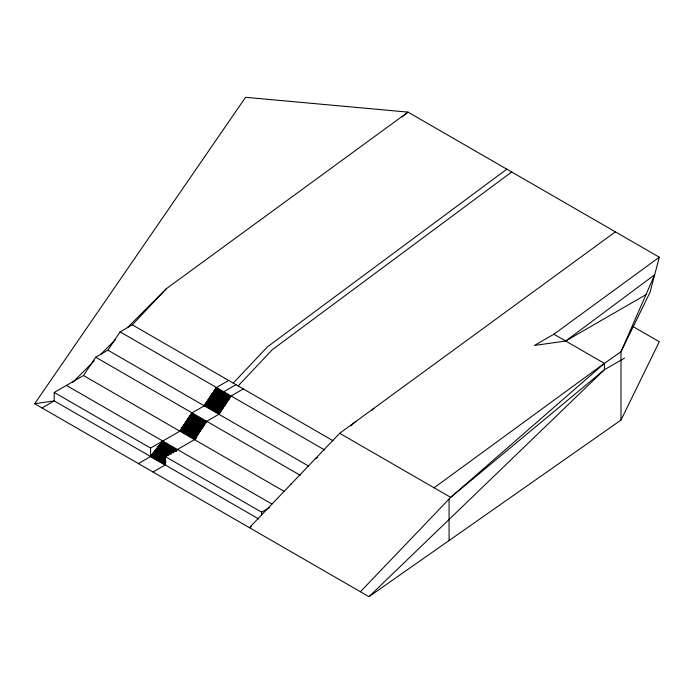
<?xml version="1.0" encoding="UTF-8"?>
<svg xmlns="http://www.w3.org/2000/svg" width="694" height="694" viewBox="0 0 694 694"><rect width="100%" height="100%" fill="white"/><g stroke="black" fill="none" stroke-linecap="round" stroke-linejoin="round"><path stroke-width="1.04" d="M659.3 257.205L650.035 292.321L620.991 351.728L620.991 420.087L368.956 596.684L34.7 403.708L245.555 97.316L407.994 112.116L659.3 257.205L553.89 334.222L534.432 345.456L565.679 341.023L646.279 294.482M620.991 420.087L659.3 341.726L633.136 326.622M258.801 518.999L54.219 400.889L54.219 392.44L83.497 375.532L95.694 357.219L107.9 350.175L120.097 331.862L132.294 324.818L166.473 288.583L407.994 112.116L402.13 116.904M138.392 463.575L150.581 456.531L150.589 448.081L179.867 431.174L192.073 412.861M191.31 413.303L205.945 421.752L205.945 422.455L191.31 414.006L191.31 413.303L204.27 405.817L216.467 387.504M206.708 421.31L194.511 439.623L194.511 438.92L179.867 430.471L179.867 431.174M205.945 421.752L218.905 414.266L231.111 395.962M152.637 454.527L153.903 452.844M155.17 451.161L162.153 441.878L150.589 456.522L165.224 464.989L166.005 464.668M176.163 451.169L177.43 449.486M233.245 383.105L267.424 346.861L506.811 169.171M238.129 385.925L272.308 349.681L511.686 171.982M371.706 410.605L373.866 408.315M615.387 231.848L339.678 433.29L249.406 527.666L251.28 526.581M360.403 591.748L450.675 497.364L604.379 363.37L620.991 351.728L654.668 274.763L565.679 341.023M72.714 382.385L94.271 360.819M100.83 354.261L115.378 339.696M127.462 327.611L166.473 288.583M368.956 596.684L604.379 369.746L624.531 358.113M434.08 487.787L604.379 363.37L553.89 334.222M42.022 407.933L54.219 400.889L34.7 403.708M215.704 387.946L230.347 396.395L230.347 397.098L215.704 388.649L215.704 387.946L228.664 380.459M214.932 389.1L229.567 397.549L229.567 398.252L214.932 389.802L215.704 388.649M214.186 390.236L228.82 398.686L228.82 399.388L214.186 390.939L214.932 389.802M213.422 391.381L228.057 399.831L228.057 400.533L213.422 392.084L214.186 390.939M212.659 392.518L227.302 400.976L227.302 401.679L212.659 393.229L213.422 392.084M211.896 393.663L226.539 402.121L226.539 402.824L211.896 394.366L212.659 393.229M211.141 394.808L225.776 403.257L225.776 403.969L211.141 395.511L211.896 394.366M210.377 395.953L225.012 404.402L225.012 405.105L210.377 396.656L211.141 395.511M209.614 397.098L224.257 405.548L224.257 406.25L209.614 397.801L210.377 396.656M208.851 398.243L223.494 406.693L223.494 407.395L208.851 398.946L209.614 397.801M208.096 399.388L222.731 407.838L222.731 408.54L208.096 400.091L208.851 398.946M207.333 400.525L221.967 408.983L221.967 409.686L207.333 401.236L208.096 400.091M206.569 401.67L221.213 410.128L221.213 410.831L206.569 402.373L207.333 401.236M223.789 391.728L235.986 384.693M205.806 402.815L220.449 411.264L220.449 411.976L205.806 403.518L206.569 402.373M205.051 403.96L219.686 412.409L219.686 413.112L205.051 404.663L205.806 403.518M204.27 405.817L205.051 404.663M190.529 414.457L205.172 422.906L205.172 423.609L190.529 415.159L191.31 414.006M189.783 415.593L204.426 424.043L204.426 424.745L189.783 416.296L190.529 415.159M189.02 416.73L203.663 425.188L203.663 425.89L189.02 417.441L189.783 416.296M188.265 417.875L202.9 426.333L202.9 427.036L188.265 418.577L189.02 417.441M187.501 419.02L202.136 427.469L202.136 428.181L187.501 419.723L188.265 418.577M186.738 420.165L201.381 428.614L201.381 429.317L186.738 420.868L187.501 419.723M185.975 421.31L200.618 429.76L200.618 430.462L185.975 422.013L186.738 420.868M185.22 422.455L199.855 430.905L199.855 431.607L185.22 423.158L185.975 422.013M230.347 396.395L243.308 388.918M184.457 423.6L199.091 432.05L199.091 432.752L184.457 424.303L185.22 423.158M229.567 397.549L230.347 397.098M183.693 424.737L198.337 433.195L198.337 433.897L183.693 425.448L184.457 424.303M228.82 398.686L229.567 398.252M182.93 425.882L197.573 434.331L197.573 435.043L182.93 426.584L183.693 425.448M228.057 399.831L228.82 399.388M182.175 427.027L196.81 435.476L196.81 436.188L182.175 427.73L182.93 426.584M227.302 400.976L228.057 400.533M181.412 428.172L196.046 436.621L196.046 437.324L181.412 428.875L182.175 427.73M226.539 402.121L227.302 401.679M180.648 429.317L195.292 437.767L195.292 438.469L180.648 430.02L181.412 428.875M225.776 403.257L226.539 402.824M179.867 430.471L180.648 430.02M225.012 404.402L225.776 403.969M224.257 405.548L225.012 405.105M161.242 442.451L162.023 442.009L176.658 450.458L175.886 450.909L161.242 442.451L161.242 442.98L175.886 451.438L175.886 450.909M223.494 406.693L224.257 406.25M174.22 451.872L160.496 443.943L161.242 442.98M222.731 407.838L223.494 407.395M173.465 452.835L159.741 444.915L160.496 443.943M171.782 453.277L158.978 445.878L159.741 444.915M221.967 408.983L222.731 408.54M171.028 454.24L158.215 446.849L158.978 445.878M221.213 410.128L221.967 409.686M169.345 454.683L157.451 447.821L158.215 446.849M220.449 411.264L221.213 410.831M168.59 455.654L156.688 448.784L157.451 447.821M166.907 456.088L155.933 449.755L156.688 448.784M219.686 412.409L220.449 411.976M165.389 458.031L154.406 451.69L155.933 449.755M204.27 405.114L218.905 413.563L219.686 413.112M165.545 459.523L153.643 452.653L154.406 451.69M165.692 461.024L152.888 453.624L153.643 452.653M205.172 422.906L205.945 422.455M165.849 462.516L152.125 454.596L152.888 453.624M204.426 424.043L205.172 423.609M165.085 463.488L151.361 455.559L152.125 454.596M203.663 425.188L204.426 424.745M151.361 455.559L150.581 456.01L165.224 464.459M202.9 426.333L203.663 425.89M202.136 427.469L202.9 427.036M201.381 428.614L202.136 428.181M200.618 429.76L201.381 429.317M199.855 430.905L200.618 430.462M199.091 432.05L199.855 431.607M198.337 433.195L199.091 432.752M197.573 434.331L198.337 433.897M196.81 435.476L197.573 435.043M196.046 436.621L196.81 436.188M195.292 437.767L196.046 437.324M194.511 438.92L195.292 438.469M196.385 438.539L165.233 456.531L165.224 464.989L153.036 472.024M317.436 457.398L315.284 458.795M291.532 483.623L290.881 484.299M155.17 450.718L261.603 512.172L269.272 507.739M339.678 433.29L450.675 497.364L604.379 369.746L604.379 363.37M132.294 324.818L333.129 440.777M120.097 331.862L324.671 449.981M107.9 350.175L308.735 466.134M95.694 357.219L300.276 475.338M83.497 375.532L284.332 491.482M66.416 385.396L271.935 504.044M176.658 449.929L162.023 441.479L162.023 442.009M160.496 443.414L174.22 451.343M159.741 444.386L173.465 452.306M158.978 445.348L171.782 452.748M158.215 446.32L171.028 453.711M157.451 447.292L169.345 454.154M156.688 448.255L168.59 455.125M155.933 449.226L166.907 455.559M155.17 450.189L166.152 456.531M54.219 392.44L150.589 448.081M154.406 451.161L165.389 457.502M153.643 452.132L165.545 458.994M152.888 453.095L165.692 460.495M152.125 454.067L165.849 461.987M151.361 455.03L165.085 462.959M449.079 499.038L449.079 540.548M261.603 512.172L261.603 514.913M218.905 413.563L218.905 414.266M350.817 425.916A29.521 17.046 -60 0 1 355.866 421.458"/></g></svg>
